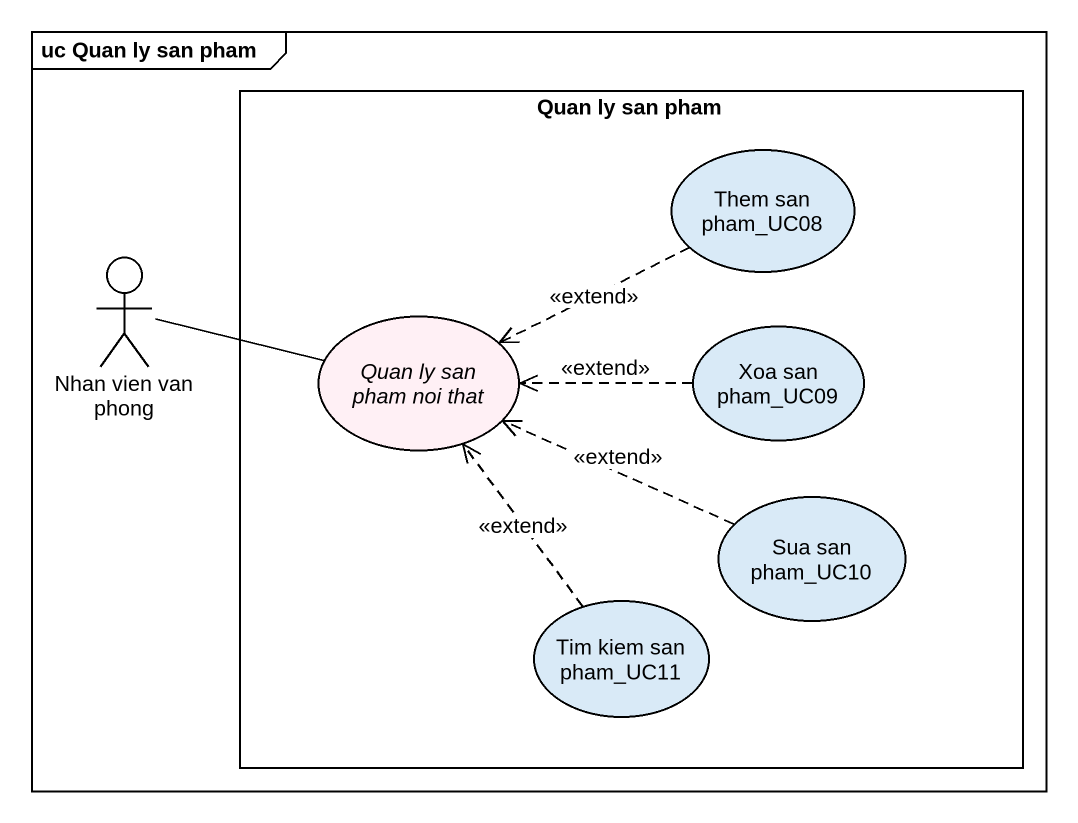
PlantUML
@startuml
mainframe uc Quan ly san pham
rectangle "Quan ly san pham" as Quan_ly_san_pham {
  usecase "Them san pham_UC08" as Them_san_pham_UC08
  usecase "Quan ly san pham noi that" as Quan_ly_san_pham_noi_that #FFF0F5
  usecase "Xoa san pham_UC09" as Xoa_san_pham_UC09
  usecase "Sua san pham_UC10" as Sua_san_pham_UC10
  usecase "Tim kiem san pham_UC11" as Tim_kiem_san_pham_UC11
}
actor "Nhan vien van phong" as Nhan_vien_van_phong
Them_san_pham_UC08 .left.> Quan_ly_san_pham_noi_that : <<extend>>
Nhan_vien_van_phong -right- Quan_ly_san_pham_noi_that
Xoa_san_pham_UC09 .left.> Quan_ly_san_pham_noi_that : <<extend>>
Sua_san_pham_UC10 .left.> Quan_ly_san_pham_noi_that : <<extend>>
Tim_kiem_san_pham_UC11 .up.> Quan_ly_san_pham_noi_that : <<extend>>
@enduml
